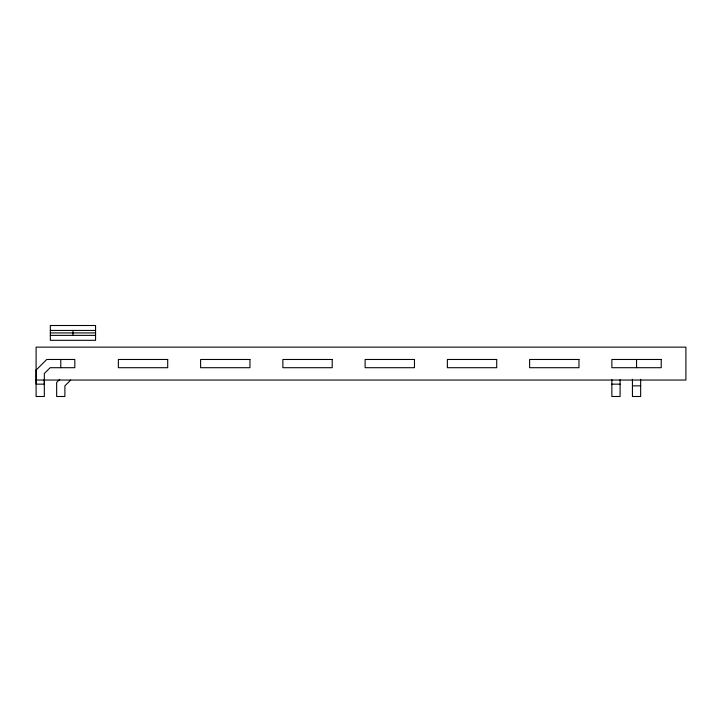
<?xml version="1.0" encoding="UTF-8"?>
<svg xmlns="http://www.w3.org/2000/svg" width="722" height="722" viewBox="0 0 722 722"><rect width="100%" height="100%" fill="white"/><g stroke="black" fill="none" stroke-linecap="round" stroke-linejoin="round"><path stroke-width="1.08" d="M60.774 367.706L60.774 359.475M59.7 379.411L56.659 382.452L56.659 396.495L64.89 396.495L64.89 385.855L70.702 380.043M50.332 330.441L95.566 330.441M50.332 332.914L95.566 332.914M50.332 335.378L95.566 335.378M36.1 380.043L685.9 380.043L685.9 347.138L36.1 347.138L36.1 396.495L44.322 396.495L44.322 379.664M611.868 384.149L620.099 384.149M632.436 385.855L640.658 385.855M640.658 379.258L640.658 396.495L632.436 396.495L632.436 379.258M636.551 359.475L636.551 367.706M620.099 379.664L620.099 396.495L611.868 396.495L611.868 379.664M72.949 330.441L72.949 335.378M36.1 370.115L36.1 384.149L44.322 384.149L44.322 373.518L50.143 367.706L74.817 367.706L74.817 359.475L46.731 359.475L36.1 370.115M95.566 325.505L50.332 325.505L50.332 340.315L95.566 340.315L95.566 325.505M167.703 359.475L118.354 359.475L118.354 367.706L167.703 367.706L167.703 359.475M249.956 359.475L200.608 359.475L200.608 367.706L249.956 367.706L249.956 359.475M332.21 359.475L282.862 359.475L282.862 367.706L332.21 367.706L332.21 359.475M414.464 359.475L365.115 359.475L365.115 367.706L414.464 367.706L414.464 359.475M496.718 359.475L447.369 359.475L447.369 367.706L496.718 367.706L496.718 359.475M578.972 359.475L529.623 359.475L529.623 367.706L578.972 367.706L578.972 359.475M661.226 359.475L611.868 359.475L611.868 367.706L661.226 367.706L661.226 359.475"/></g></svg>
